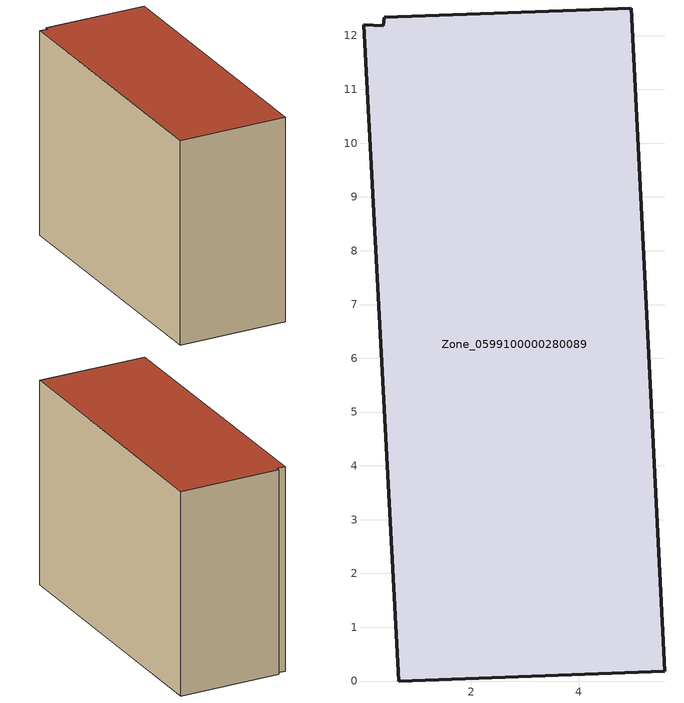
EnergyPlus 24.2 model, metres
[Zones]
Zone_0599100000280089
 floor ground (C_G): 0.01,12.2 0.37,12.18 0.38,12.35 4.98,12.51 5.6,0.18 0.66,0 z0
 wall outside (C_F): 5.6,0.18 4.98,12.51 0.38,12.35 0.37,12.18 0.01,12.2 0.66,0 5.6,0.18 z0:9.4
 roof outside (C_R): 0.37,12.18 0.01,12.2 0.66,0 5.6,0.18 4.98,12.51 0.38,12.35 z9.4
[BUILDING]
Pand.0599100000280089: North Axis=0; Terrain=City; Loads Convergence Tolerance Value=0.04; Temperature Convergence Tolerance Value=0.4; Solar Distribution=FullExterior; Maximum Number of Warmup Days=25; Minimum Number of Warmup Days=1
[Site:Location]
Rotterdam.The.Hague.AP_ZH_NLD Design_Conditions: Latitude=51.96; Longitude=4.45; Time Zone=1; Elevation=-4.5
[SITE:GROUNDTEMPERATURE:BUILDINGSURFACE]
18, 18, 18, 18, 18, 18, 18, 18, 18, 18, 18, 18
[MATERIAL] Thermal Absorptance=0.9; Solar Absorptance=0.7; Visible Absorptance=0.7
Name | Roughness | Thickness | Conductivity | Density | Specific Heat
G.TI.1946 | MediumSmooth | 0.15 | 1 | 540 | 1210
F.TI.1946 | Rough | 0.3 | 0.857143 | 1920 | 840
R.TI.1946 | MediumRough | 0.2 | 0.1 | 1500 | 1000
[CONSTRUCTION]
C_G: G.TI.1946
C_F: F.TI.1946
C_R: R.TI.1946
[ZONE]
Zone_0599100000280089: Type=1; Multiplier=1; Ceiling Height=Autocalculate; Volume=Autocalculate; Floor Area=autocalculate; Part of Total Floor Area=Yes
[ZONEINFILTRATION:DESIGNFLOWRATE]
Infil_Zone_0599100000280089: Zone or ZoneList or Space or SpaceList=Zone_0599100000280089; Schedule=AlwaysOn; Design Flow Rate Calculation Method=Flow/Area; Flow Rate per Floor Area=0.003; Constant Term Coefficient=1; Temperature Term Coefficient=0; Velocity Term Coefficient=0; Velocity Squared Term Coefficient=0
[HVACTEMPLATE:ZONE:IDEALLOADSAIRSYSTEM]
Zone_0599100000280089: Maximum Heating Supply Air Temperature=50; Minimum Cooling Supply Air Temperature=13; Maximum Heating Supply Air Humidity Ratio=0.0156; Minimum Cooling Supply Air Humidity Ratio=0.0077; Heating Limit=NoLimit; Cooling Limit=NoLimit; Dehumidification Control Type=ConstantSensibleHeatRatio; Cooling Sensible Heat Ratio=0.7; Dehumidification Setpoint=60; Humidification Control Type=None; Humidification Setpoint=30; Outdoor Air Method=None; Outdoor Air Flow Rate per Person=0.00944; Outdoor Air Flow Rate per Zone Floor Area=0; Outdoor Air Flow Rate per Zone=0; Demand Controlled Ventilation Type=None; Outdoor Air Economizer Type=NoEconomizer; Heat Recovery Type=None; Sensible Heat Recovery Effectiveness=0.7; Latent Heat Recovery Effectiveness=0.65
[ZONECONTROL:THERMOSTAT]
ThermostatControl_Zone_0599100000280089: Zone or ZoneList=Zone_0599100000280089; Control Type Schedule=DualSetpointControlType; Control 1=Thermostat_Zone_0599100000280089; Temperature Difference Between Cutout And Setpoint=0
[THERMOSTATSETPOINT:DUALSETPOINT]
Thermostat_Zone_0599100000280089: Heating Setpoint Temperature Schedule=HeatingSetpoint_Zone_0599100000280089; Cooling Setpoint Temperature Schedule=CoolingSetpoint_Zone_0599100000280089
[SCHEDULE:COMPACT]
HeatingSetpoint_Zone_0599100000280089: Through: 12/31, For: AllDays, Until: 24:00, 21
CoolingSetpoint_Zone_0599100000280089: Through: 12/31, For: AllDays, Until: 24:00, 24
DualSetpointControlType: Through: 12/31, For: AllDays, Until: 24:00, 4
AlwaysOn: Through: 12/31, For: AllDays, Until: 24:00, 1
